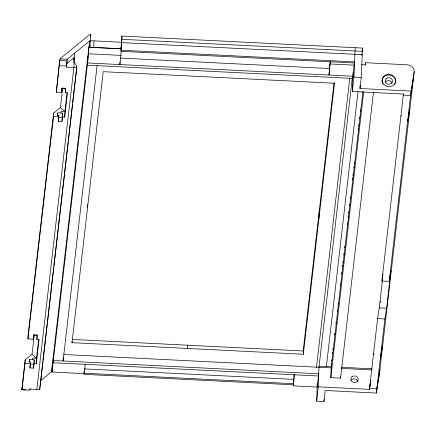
<?xml version="1.0" encoding="UTF-8"?>
<svg xmlns="http://www.w3.org/2000/svg" width="436" height="436" viewBox="0 0 436 436"><rect width="100%" height="100%" fill="white"/><g stroke="black" fill="none" stroke-linecap="round" stroke-linejoin="round"><path stroke-width="0.65" d="M74.049 61.89L76.829 66.376L76.791 67.678L39.747 389.577L29.523 389.065L29.392 390.171L22.067 389.822L25.239 359.804L32.046 354.234L34.226 335.306M34.084 363.706L34.21 359.814L29.37 359.575L29.288 362.06L30.476 362.12L29.921 367.946L33.577 368.131L34.084 363.706L36.308 363.815L39.109 339.481L36.886 339.366L37.392 334.946L33.741 334.761L33.234 339.186L27.942 338.919L28.057 335.448L53.639 113.109L60.441 107.55L62.621 88.622M29.921 367.946L30.476 362.12M33.234 339.186L33.278 337.835M32.537 359.733L32.591 358.109L36.488 358.299L38.668 339.372M33.577 368.131L34.21 359.814M36.886 339.366L37.011 335.464L33.409 335.279M36.308 363.815L36.488 358.299L32.046 354.234M39.747 389.577L39.79 388.274M27.942 338.919L53.524 116.581L53.639 113.109M62.468 117.028L62.593 113.12L57.726 112.875L57.645 115.464L58.86 115.529L58.31 121.268L61.961 121.453L62.468 117.028L64.692 117.137L67.493 92.803L65.269 92.694L65.776 88.268L62.125 88.083L61.618 92.508L56.331 92.247L59.879 58.904L89.811 34.444L90.786 34.493L89.854 47.197L121.023 48.756L121.224 46.984M58.31 121.268L58.86 115.529M85.238 364.333L84.17 373.625L52.031 372.017L52.249 365.504M60.893 113.033L60.947 111.425L64.871 111.627L67.051 92.699M53.317 356.212L53.099 362.725L318.493 376.001M53.574 353.999L53.356 360.512L318.749 373.788L317.217 387.064L293.254 385.865L293.995 374.797M61.961 121.453L62.593 113.12M65.269 92.694L65.395 88.786L61.792 88.606M64.692 117.137L64.871 111.627L60.441 107.55M76.791 67.678L66.561 67.166L67.182 59.269L89.593 40.951L90.568 41M63.204 357.743L63.095 360.997L97.081 65.651M73.946 62.375L74.066 58.653M72.016 342.685L103.201 71.673L334.505 83.243L303.32 354.255L72.016 342.685L72.06 341.383M87.56 58.653L87.342 65.166L352.735 78.442L354.348 62.561M87.81 56.44L87.598 62.953L352.986 76.229L353.116 72.322M52.031 372.017L88.655 53.77L88.868 47.257L121.148 48.876M89.854 47.197L89.92 45.24M87.609 207.182L87.696 204.577M93.751 47.393L93.969 40.88M293.363 384.808L83.914 374.328L84.083 371.87M84.17 373.625L84.235 371.668M119.96 61.961L119.873 64.566L120.93 55.383L121.437 40.472M121.023 48.756L121.949 36.052L362.507 48.085L361.264 77.45L359.989 88.508L411.115 91.07L414.2 71.657A7.319 6.513 6.6 0 0 407.11 64.779L365.722 62.708L365.428 65.237M121.208 50.222L354.463 61.89L354.332 62.997L121.083 51.328L121.949 36.052M187.665 348.473L187.774 345.214M303.32 354.255L303.532 347.748M318.912 218.752L319.13 212.239M414.2 71.657L379.451 373.641L376.366 393.054L325.24 390.498L323.964 401.556L316.661 401.191L317.13 387.119M317.185 385.364L317.25 383.467M317.217 387.064L317.348 383.157M316.661 401.191L318.318 386.814L318.961 367.281M329.987 62.01L329.022 75.03L330.379 61.362M323.964 401.556L324.035 399.545M373.45 92.258L340.554 378.143L330.815 377.652L331.137 367.886L362.943 91.462M331.371 363.526L331.262 366.78L319.092 366.175M340.554 378.143L340.62 376.186M376.366 393.054L384.895 318.939L386.596 308.225L390.928 270.614L389.217 281.383L381.914 281.018L403.431 94.023L352.304 91.462L352.8 76.485M352.304 91.462L353.956 77.085L355.198 47.72M359.989 88.508L360.098 85.194M365.722 62.708L365.646 64.877L361.39 64.664M56.331 92.247L59.688 60.566L66.991 60.931L66.561 67.166M25.239 359.804L21.8 389.67L25.795 389.86M29.081 362.103L29.37 359.575M57.361 116.036L57.726 112.875M33.349 337.202L33.637 334.674M61.661 91.206L62.021 88.05M73.918 59.955L74.703 53.121M36.826 389.43L73.864 67.531L74.196 57.547L66.675 63.694M39.867 387.599L42.826 361.902M42.979 360.545L47.181 324.03M47.339 322.678L52.396 278.718M52.554 277.367L53.721 267.224M53.873 265.873L58.075 229.352M58.233 228.001L62.435 191.486M62.588 190.129L68.114 142.114M68.272 140.763L72.474 104.248M72.627 102.896L76.829 66.376M40.237 380.933L51.535 371.701L89.593 40.951M90.497 36.967L90.786 34.493M293.254 385.865L294.529 374.802M303.156 351.013L334.02 82.802M316.482 367.581L349.786 78.148M318.912 367.706L352.217 78.267M317.163 386.002L317.294 384.895M361.657 55.47L361.809 54.129M362.12 51.443L362.507 48.085M326.395 366.54L358.027 91.636M331.562 361.09L331.72 359.738M332.417 353.661L332.575 352.31M332.886 349.607L333.039 348.255M334.592 334.75L334.75 333.398M335.916 323.267L336.069 321.915M337.235 311.784L337.393 310.432M338.091 304.355L338.249 303.004M340.265 285.444L340.423 284.092M341.59 273.961L341.742 272.609M342.445 266.527L342.598 265.181M342.909 262.477L343.067 261.126M343.764 255.049L343.922 253.698M344.62 247.615L344.778 246.264M347.263 224.654L347.416 223.303M348.119 217.221L348.271 215.875M348.582 213.171L348.74 211.82M349.438 205.743L349.596 204.391M350.293 198.309L350.451 196.958M352.468 179.398L352.626 178.046M352.937 175.348L353.089 173.997M353.792 167.915L353.945 166.563M354.255 163.865L354.413 162.514M358.141 130.091L358.299 128.74M358.61 126.042L358.768 124.691M359.466 118.608L359.618 117.257M360.321 111.18L360.474 109.828M330.815 377.652L363.711 91.767M318.318 386.814L369.445 389.37L377.592 318.574L379.293 307.854L382.383 280.991M380.274 302.66L380.426 301.309M389.217 281.383L411.115 91.07M373.854 353.558L373.761 354.49L373.881 353.923M401.164 116.341L401.284 115.496M403.518 93.789L403.305 95.13L410.608 95.495L413.693 76.082A7.319 6.513 6.6 0 0 413.655 75.226M381.914 281.018L382.617 276.582M382.819 275.318L383.021 274.048M370.42 382.912L369.57 388.263L376.878 388.629L379.958 369.216M370.633 381.571L370.845 380.23M369.445 389.37L370.404 383.348M385.397 82.066L385.996 81.423A3.657 3.254 6.6 0 1 391.163 81.679L391.719 82.382A3.657 3.254 6.6 0 1 392.057 83.189M351.078 380.296L351.678 379.647A3.657 3.254 6.6 0 1 356.844 379.909L357.406 380.612A3.657 3.254 6.6 0 1 357.743 381.413M29.125 390.018L30.629 388.787M25.125 363.275L30.433 363.52M121.84 39.305L362.398 51.339M90.721 40.717L121.235 42.243M121.459 42.624L362.016 54.658M330.297 63.967L354.261 65.166M88.655 53.77L120.93 55.383M120.391 58.07L329.447 68.528M59.879 58.904L67.182 59.269M353.956 77.085L361.264 77.45M59.383 65.694L66.686 66.059M53.524 116.581L58.816 116.843M58.435 117.36L62.086 117.546M379.293 307.854L386.596 308.225M377.592 318.574L384.895 318.939M72.125 339.431L303.429 351.002M341.443 367.292L371.979 368.818M63.754 354.512L331.845 367.924M341.339 368.398L371.848 369.924M30.073 364.06L33.703 364.24M84.186 368.883L293.957 379.38M84.039 373.221L293.488 383.702M51.535 371.701L52.511 371.75M21.991 388.007L22.067 389.822M379.418 372.791A7.319 6.513 6.6 0 1 379.451 373.641M395.174 83.374A6.829 6.077 6.6 0 1 394.64 84.311M382.83 83.723A6.829 6.077 6.6 0 1 388.144 74.91A6.829 6.077 6.6 0 1 395.37 82.878M380.655 357.22L380.612 357.869L382.361 346.091L380.655 357.22M407.867 120.718L407.824 121.366L409.578 109.589L407.867 120.718M386.329 78.545L385.724 79.194A3.657 3.254 6.6 0 0 385.62 82.448L386.176 83.151A3.657 3.254 6.6 0 0 391.343 83.407L391.942 82.764A3.657 3.254 6.6 0 0 392.051 79.51L391.495 78.807A3.657 3.254 6.6 0 0 386.329 78.545M352.01 376.769L351.411 377.418A3.657 3.254 6.6 0 0 351.302 380.672L351.857 381.375A3.657 3.254 6.6 0 0 357.024 381.636L357.629 380.988A3.657 3.254 6.6 0 0 357.733 377.734L357.177 377.031A3.657 3.254 6.6 0 0 352.01 376.769M383.925 84.589A6.829 6.077 6.6 0 0 395.419 82.437A6.829 6.077 6.6 0 0 387.315 74.578A6.829 6.077 6.6 0 0 383.925 84.589"/></g></svg>
